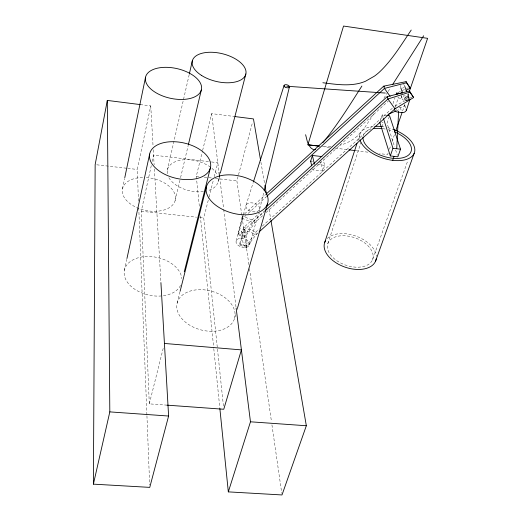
<?xml version="1.0" encoding="UTF-8"?>
<svg xmlns="http://www.w3.org/2000/svg" width="521" height="521" viewBox="0 0 521 521"><rect width="100%" height="100%" fill="white"/><g stroke="black" fill="none" stroke-linecap="round" stroke-linejoin="round"><path stroke-width="0.39" stroke-dasharray="2.6 1.95" d="M122.481 188.823L124.623 178.462M138.495 201.165L137.251 169.455L150.745 105.919L140.286 104.591M124.369 270.392L126.772 259.315M167.111 405.156L149.299 403.866L141.263 211.272L151.324 165.417M152.191 161.464L153.578 155.134L210.588 161.849M262.597 215.714L254.469 223.131L244.916 237.361L238.468 234.912L238.299 233.668L242.213 216.065L244.01 214.418M167.3 170.347L189.143 74.848M175.154 200.533L180.383 178.436M180.572 177.648L188.231 145.294M259.764 208.908L263.782 192.373M199.335 206.173L196.293 176.228L202.428 151.188M202.623 150.406L211.63 113.624L234.157 116.476M149.299 403.866L163.444 347.377M238.468 234.912L242.565 218.527L242.213 216.065L254.085 220.663L254.469 223.131L242.565 218.527L245.925 215.447M177.133 303.118L179.901 292.125M257.999 232.913L256.234 234.509L246.381 247.547L239.868 245.091L239.693 243.821L243.841 227.384L259.732 212.894M223.431 406.028L203.737 217.973L208.895 197.733M209.09 196.951L213.454 179.823M214.248 176.71L217.817 162.695L211.396 161.94M218.11 181.738L219.328 177.016M248.914 264.635L236.879 180.885L252.62 122.057M236.124 240.897L245.945 205.333M249.585 244.831A7.014 4.383 15.6 0 0 240.585 238.279A7.014 4.383 15.6 0 0 238.377 245.547A7.014 4.383 15.6 0 0 249.585 244.831L258.357 213.968M259.237 210.881L259.673 209.338M239.868 245.091L244.206 229.904L243.841 227.384L255.844 231.995L256.234 234.509L244.206 229.904L264.16 211.728M234.528 318.429A29.704 20.058 14.8 0 0 196.541 289.826A29.704 20.058 14.8 0 0 186.674 323.144A29.704 20.058 14.8 0 0 234.528 318.429L235.648 314.541M236.99 309.871L237.439 308.315M312.952 168.804L312.62 169.879L322.818 171.07L324.622 165.339L323.3 159.81M322.818 171.07L320.76 162.363L320.982 161.653M321.092 161.295L321.203 160.937M246.094 204.968L253.206 182.591M357.758 141.054L360.018 134.138M327.833 243.607L361.086 142.161M380.024 121.556L382.284 114.802L385.931 115.278M382.075 126.759L383.417 122.774L381.958 122.585M393.036 103.594L395.035 97.681M389.33 116.502L387.051 123.243L394.651 146.909M395.361 106.564L398.285 97.968L397.966 97.043M388.125 153.07L387.598 154.594L379.548 153.604M389.441 149.24L390.757 145.418M392.072 141.595L394.703 133.943M402.603 110.999L405.234 103.353M406.81 98.762L407.598 96.47M407.865 95.701L408.653 93.409M405.696 107.919L404.732 105.144L404.954 104.493M406.758 99.251L406.986 98.593M407.891 95.962L408.347 94.64L406.881 94.444M372.482 259.855A23.764 14.425 19.5 0 0 343.971 235.733A23.764 14.425 19.5 0 0 334.319 258.8A23.764 14.425 19.5 0 0 372.482 259.855L407.871 160.455M244.916 237.361L244.74 236.124L254.085 220.663L263.939 211.663M387.774 92.139L383.775 98.404M388.184 91.494L390.45 87.938M373.837 113.93L364.57 127.743L357.172 136.17M246.381 247.547L246.199 246.277L255.844 231.995L259.36 228.804M244.61 213.864L265.834 194.372M248.172 213.389L266.251 196.808M266.101 212.516L388.419 100.957M262.291 226.147L392.495 108.055M394.905 106.134L404.758 100.892M409.688 98.267L411.798 97.14M398.031 92.517L408.353 87.717M396.585 110.719L398.715 109.807M330.933 146.551L324.85 146.518M141.263 211.272L196.528 217.198M199.732 217.544L203.737 217.973M96.743 164.805L126.922 168.27M127.717 168.361L137.251 169.455M196.293 176.228L198.683 176.502M204.252 177.14L211.415 177.961M215.394 178.423L236.879 180.885M311.916 161.315L312.554 161.393M319.497 162.213L320.76 162.363M317.595 164.506L324.622 165.339M322.395 146.577L329.637 147.469M335.277 148.159L348.152 149.742M356.201 150.732L368.275 152.223M395.165 106.968A3.654 2.931 -18.4 0 0 395.472 107.02L396.077 107.098M399.079 107.502L400.284 107.658A3.654 2.924 -18.7 0 0 404.732 105.144M398.285 97.968L402.225 98.495A2.143 1.719 -19 0 0 403.716 100.149M239.693 243.821L246.199 246.277M238.299 233.668L244.74 236.124M408.347 94.64L408.783 95.864M404.765 95.03L405.084 95.949M405.95 98.41L406.165 99.023M403.469 95.46L404.003 96.991M401.261 95.727L402.225 98.495M401.059 95.558L402.277 99.062M400.284 107.658L401.548 111.364M396.305 109.488L396.514 110.107M395.634 149.963L397.347 155.31M382.284 114.802L383.248 117.844M260.917 162.174L264.642 183.809M269.064 209.442L270.855 219.855M245.332 230.66L247.273 244.069M249.494 268.66L271.474 421.671M271.936 424.889L281.77 493.341M241.405 231.285L243.294 244.707M211.63 113.624L218.95 171.709M219.647 177.218L223.613 208.687M223.717 209.494L236.033 307.247M200.318 215.889L213.708 347.813M213.786 348.621L219.784 407.702M150.745 105.919L153.037 145.698M153.272 149.755L154.138 164.877M154.372 168.934L160.891 282.082M138.755 207.671L146.909 415.009M146.942 415.823L149.664 484.934M218.273 178.429A26.043 15.343 13.3 0 1 208.14 190.582M203.379 191.585A26.043 15.343 13.3 0 1 168.57 177.173M167.345 173.708A26.043 15.343 13.3 0 1 187.612 159.686A26.043 15.343 13.3 0 1 217.283 175.023M146.31 177.557A26.988 16.359 11.8 0 1 173.617 203.763A26.988 16.359 11.8 0 1 128.765 202.636A26.988 16.359 11.8 0 1 142.624 177.466M180.553 285.397A29.235 19.284 12.1 0 1 134.229 288.888A29.235 19.284 12.1 0 1 140.24 257.257A29.235 19.284 12.1 0 1 181.829 278.683M327.227 238.54A27.092 16.444 19.5 0 1 356.077 236.15A27.092 16.444 19.5 0 1 376.344 256.397M359.698 138.579A28.74 15.265 18.8 0 1 373.023 126.486M382.043 126.662A28.74 15.265 18.8 0 1 383.957 126.942M387.826 127.756A28.74 15.265 18.8 0 1 392.945 129.312M363.104 136.17A25.21 13.39 18.8 0 1 370.652 129.312M382.668 128.654A25.21 13.39 18.8 0 1 385.481 129.11M388.321 129.768A25.21 13.39 18.8 0 1 392.808 131.194M403.404 84.636A2.13 1.719 -19.3 0 1 404.602 85.958M403.814 87.554A2.13 1.719 -19.3 0 1 402.466 88.082M400.584 87.196A2.13 1.719 -19.3 0 1 400.955 85.34M357.178 136.176A35.018 28.232 -14.6 0 1 339.471 145.333M248.322 209.95A7.151 4.298 15.6 0 0 259.679 209.312A7.151 4.298 15.6 0 0 250.406 202.806A7.151 4.298 15.6 0 0 248.322 209.95M244.329 245.795A2.012 1.524 -8.7 0 0 247.286 244.212A2.012 1.524 -8.7 0 0 244.232 243.151A2.012 1.524 -8.7 0 0 244.329 245.795M242.428 232.373A1.986 1.517 -8.7 0 0 245.345 230.803A1.986 1.517 -8.7 0 0 242.33 229.735A1.986 1.517 -8.7 0 0 242.428 232.373"/><path stroke-width="0.78" d="M160.917 282.577L168.609 416.032L149.755 487.376L93.396 484.146L95.154 164.623L107.306 100.423L140.286 104.591M396.728 148.732L398.63 111.429M124.786 177.668L145.535 77.245M126.948 258.527L149.638 154.079M93.396 484.146L109.814 411.89L107.306 100.423M189.318 74.054L192.405 60.566M188.413 144.506L201.301 90.055A28.616 15.194 12.5 0 0 163.145 67.398A28.616 15.194 12.5 0 0 155.987 92.758A28.616 15.194 12.5 0 0 201.301 90.055M264.167 190.797L289.429 86.87M184.271 271.767L210.432 167.749A31.162 18.098 12.9 0 0 168.661 141.881A31.162 18.098 12.9 0 0 161.184 172.321A31.162 18.098 12.9 0 0 210.432 167.749M180.103 291.337L206.414 186.87M220.337 173.083L245.86 73.975M237.439 308.315L267.644 203.32A31.703 18.867 15 0 0 226.485 174.919A31.703 18.867 15 0 0 217.172 206.251A31.703 18.867 15 0 0 267.644 203.32M319.178 146.18L307.904 144.792L343.541 26.05L427.604 38.339L409.18 91.878M311.727 165.919L310.653 161.165L312.405 155.44L321.906 156.58M270.992 220.657L306.335 425.742L281.998 494.95L228.322 491.876L250.471 421.802L236.137 308.054M253.453 181.816L284.121 85.346M324.687 242.539L357.009 143.36M396.149 94.379L396.598 93.057L400.024 93.519M395.758 130.888L402.075 112.529M386.667 115.369L389.584 115.753L400.512 149.201L397.836 156.834L390.301 155.909L392.945 148.257L383.495 118.599M394.697 108.537A3.673 2.937 -18.4 0 0 397.139 111.976L401.971 112.608A3.673 2.931 -18.6 0 0 406.452 110.087L409.988 99.244M392.658 160.435L394.071 156.372M375.595 261.067L414.188 153.291M361.88 86.05C349.578 105.34 337.53 124.936 322.896 142.572M392.437 84.819L423.658 35.767M411.225 30.055C401.242 44.734 392.039 60.377 378.923 72.556A53.663 44.93 -17.1 0 1 374.449 76.118L365.54 81.217A34.627 28.746 -17.4 0 1 359.392 83.301C347.383 86.232 334.931 84.272 322.87 82.741M266.4 193.858L383.71 86.147L406.1 81.654L410.235 88.16L406.054 90.4M266.824 196.287L384.459 88.414L406.504 82.78L410.235 88.16M266.609 206.622L387.194 96.659L409.454 90.986L413.622 97.544L394.983 108.837L259.171 231.852M264.733 211.207L387.963 98.977L409.864 92.132L413.622 97.544M400.48 93.376L402.57 92.263M388.067 114.366L395.875 111.025M315.635 149.423L314.697 149.755A38.235 9.684 -82.6 0 1 313.518 149.716L311.167 148.146A86.46 21.96 -82 0 1 309.148 145.47L307.846 142.884A45.073 11.332 -82.5 0 1 307.195 141.067L305.619 134.718M286.732 86.239L385.293 93.051M109.814 411.89L168.609 416.032M250.471 421.802L306.335 425.742M167.111 405.156L223.77 409.259L241.405 349.891L164.428 343.456M319.23 146.095L307.904 144.792M310.653 161.165L311.284 161.243M392.945 148.257L400.512 149.201M348.959 149.846L355.4 150.634M234.958 116.574L253.46 118.918L260.637 160.572M387.631 97.277L387.194 96.659L387.963 98.977L394.983 108.837L394.84 108.401M384.153 86.766L383.71 86.147L384.459 88.414L390.125 96.392M409.454 90.986L409.864 92.132M406.1 81.654L406.504 82.78M404.797 86.375L406.699 91.729M408.334 96.32L408.874 97.844M400.786 87.802L402.661 93.161M406.126 109.156L406.452 110.087M396.598 93.057L397.119 94.588M379.77 122.305L390.301 155.909M312.405 155.44L314.397 164.128M264.922 185.411L266.439 194.222M219.035 172.379L219.562 176.547M219.862 408.51L228.322 491.876M376.24 258.807A27.092 16.444 19.5 0 1 344.414 266.908A27.092 16.444 19.5 0 1 325.71 240.428M393.576 129.54A28.74 15.265 18.8 0 1 414.703 151.539A28.74 15.265 18.8 0 1 388.256 159.589A28.74 15.265 18.8 0 1 359.965 139.771M374.723 126.349A28.74 15.265 18.8 0 1 381.411 126.583M394.449 131.839A25.21 13.39 18.8 0 1 410.893 151.995A25.21 13.39 18.8 0 1 384.14 156.489A25.21 13.39 18.8 0 1 362.974 137.127M373.31 128.707A25.21 13.39 18.8 0 1 382.114 128.589M201.425 75.363A27.561 14.197 13.8 0 0 245.567 74.946A27.561 14.197 13.8 0 0 210.21 52.256A27.561 14.197 13.8 0 0 201.425 75.363M406.126 100.306A2.156 1.732 -19.1 0 0 408.926 98.013A2.156 1.732 -19.1 0 0 405.481 97.375A2.156 1.732 -19.1 0 0 406.126 100.306M285.046 87.046A2.774 1.433 15.7 0 0 289.402 87A2.774 1.433 15.7 0 0 285.755 84.669A2.774 1.433 15.7 0 0 285.046 87.046"/></g></svg>
